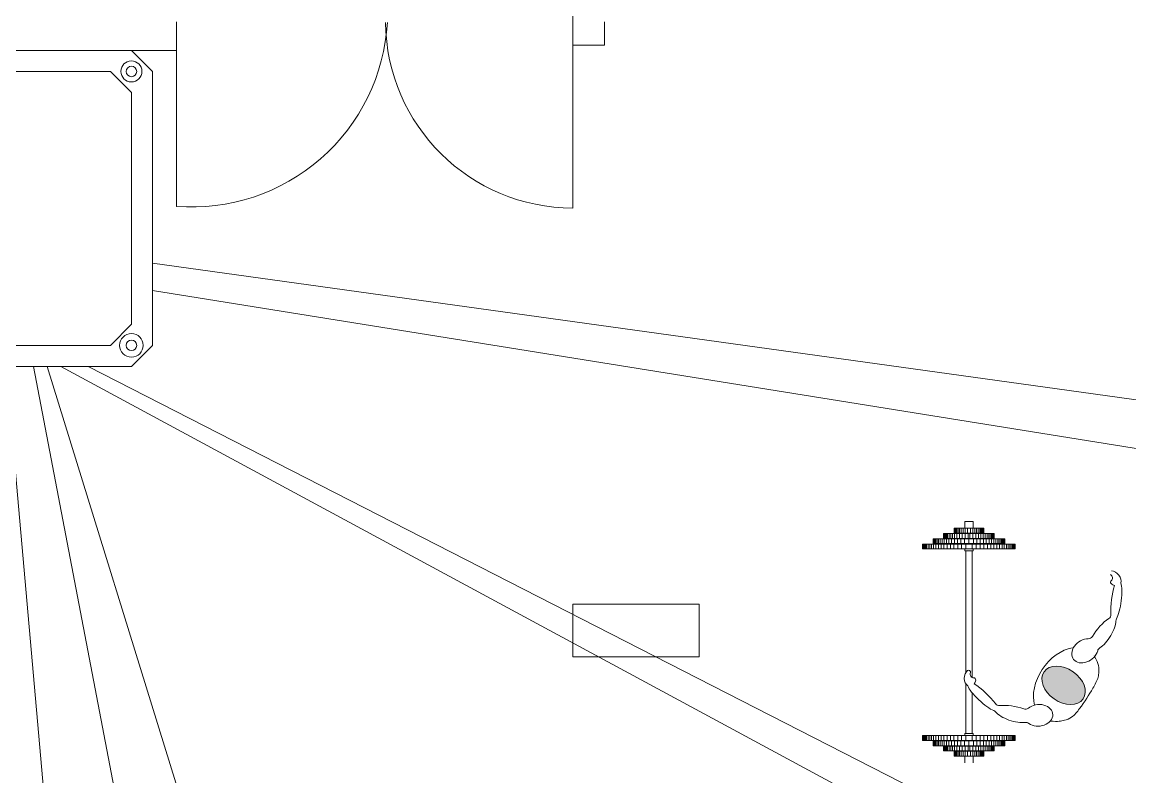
# Model space of a CAD drawing. Header units: metres. Extents: x -2 to 3328848, y -2 to 2725060.
# Drawn here: x 1663000.9 to 1663053.5, y 1362446.7 to 1362482.6 of the extents above; entities that cross this region are included whole.
import ezdxf

# ---------------------------------------------------------------- set-up
doc = ezdxf.new("R2010")
doc.units = ezdxf.units.M
doc.layers.get('0').update_dxf_attribs({"color": 253, "lineweight": 0})
for name, color, linetype, lineweight in [('ICT_INTERNA', 170, 'Continuous', 0), ('ICT_TOMAS', 1, 'Continuous', 0), ('muebles', 253, 'Continuous', 0), ('NOFIJO', 253, 'Continuous', 0), ('PUERTAS', 253, 'Continuous', 0)]:
    doc.layers.add(name, color=color, linetype=linetype, lineweight=lineweight)

# ---------------------------------------------------------------- blocks, each defined once
blk = doc.blocks.new('RTR')
for p, q in [((-0.75, 0.4), (-0.65, 0.5)), ((-0.65, 0.5), (0.65, 0.5)), ((0.65, 0.5), (0.75, 0.4)), ((-0.75, -0.4), (-0.75, 0.4)), ((-0.65, 0.3), (-0.55, 0.4)), ((-0.55, 0.4), (0.55, 0.4)), ((0.55, 0.4), (0.65, 0.3)), ((0.75, 0.4), (0.75, -0.4)), ((-0.65, -0.3), (-0.65, 0.3)), ((0.65, 0.3), (0.65, -0.3)), ((-0.65, -0.3), (-0.55, -0.4)), ((0.65, -0.3), (0.55, -0.4)), ((-0.75, -0.4), (-0.65, -0.5)), ((0.55, -0.4), (-0.55, -0.4)), ((0.65, -0.5), (0.75, -0.4)), ((0.65, -0.5), (-0.65, -0.5))]:
    blk.add_line(p, q)
for centre, radius in [((-0.65, 0.4), 0.05), ((-0.65, 0.4), 0.025), ((0.65, 0.4), 0.0559), ((0.65, 0.4), 0.025), ((-0.65, -0.4), 0.0559), ((-0.65, -0.4), 0.0354), ((0.65, -0.4), 0.0559), ((0.65, -0.4), 0.025)]:
    blk.add_circle(centre, radius)

msp = doc.modelspace()

# ---------------------------------------------------------------- hatches: boundary and pattern name
at = {"linetype": 'Continuous'}
h = msp.add_hatch(color=256, dxfattribs=at)
edge = h.paths.add_edge_path()
edge.add_ellipse((1663050.323, 1362451.09), major_axis=(0.925, -0.646), ratio=0.700346, start_angle=0, end_angle=360)

# ---------------------------------------------------------------- linework, layer by layer
at = {"ltscale": 0.02}
for p, q in [((1663027.022, 1362481.465), (1663027.022, 1362524.935)), ((1663028.522, 1362482.573), (1663028.522, 1362481.465))]:
    msp.add_line(p, q, dxfattribs=at)
for p, q in [((1663008.203, 1362481.225), (1662988.022, 1362481.225)), ((1663028.522, 1362481.465), (1663027.022, 1362481.465))]:
    msp.add_line(p, q)
at = {"linetype": 'Continuous'}
for centre, radius, start, end in [((1663052.637, 1362455.985), 0.09, 120.5309, 229.9141), ((1663052.345, 1362454.448), 0.225, 303.2807, 3.0365), ((1663053.034, 1362454.142), 0.225, 150.9896, 180.423), ((1663051.497, 1362453.523), 0.225, 269.8368, 330.0718), ((1663052.16, 1362452.673), 0.225, 122.3074, 165.0377), ((1663045.811, 1362451.721), 0.09, 342.436, 129.3293), ((1663046.062, 1362451.355), 0.09, 349.595, 98.9782), ((1663047.266, 1362450.355), 0.225, 216.4726, 276.2284), ((1663046.928, 1362449.68), 0.225, 39.0861, 68.5195), ((1663048.508, 1362450.18), 0.225, 249.4373, 309.6724), ((1663048.537, 1362449.102), 0.225, 54.4714, 97.2017)]:
    msp.add_arc(centre, radius, start, end, dxfattribs=at)
for centre, major_axis, ratio, start_param, end_param in [((1663052.721, 1362456.162), (-0.264, 0.307), 0.68048, 3.533026, 5.756961), ((1663052.51, 1362456.213), (0.075, -0.153), 0.730846, 6.340712, 8.543006), ((1663052.721, 1362456.162), (-0.264, 0.307), 0.68048, 8.088901, 8.590018), ((1663052.832, 1362455.092), (0.128, 0.961), 0.233809, 3.678872, 5.840224), ((1663052.832, 1362455.092), (0.127, 1.06), 0.221383, 0.835905, 2.236055), ((1663052.241, 1362453.571), (0.665, 0.788), 0.3457, 0.860123, 2.051551), ((1663052.241, 1362453.571), (0.49, 0.762), 0.376057, 3.821727, 5.76129), ((1663051.336, 1362452.726), (0.551, 0.39), 0.760418, 0.817247, 5.541544)]:
    msp.add_ellipse(centre, major_axis=major_axis, ratio=ratio, start_param=start_param, end_param=end_param, dxfattribs=at)
at = {"linetype": 'Continuous', "extrusion": (0, 0, -1)}
for centre, major_axis, ratio, start_param, end_param in [((1663050.386, 1362451.18), (-1.08, -1.545), 0.668353, 6.772108, 8.852252), ((1663045.885, 1362451.438), (0.008, 0.404), 0.68048, 3.533026, 5.756961), ((1663046.015, 1362451.611), (0.04, -0.166), 0.730846, 6.340712, 8.543006), ((1663045.885, 1362451.438), (0.008, 0.404), 0.68048, 8.088901, 8.590018), ((1663046.48, 1362450.541), (-0.772, 0.737), 0.221383, 0.835905, 2.236055), ((1663046.48, 1362450.541), (-0.71, 0.66), 0.233809, 3.678872, 5.840224), ((1663047.903, 1362449.744), (-1.014, 0.185), 0.3457, 0.860123, 2.051551), ((1663049.139, 1362449.667), (-0.673, -0.049), 0.760418, 0.817247, 5.541544), ((1663047.903, 1362449.744), (-0.863, 0.276), 0.376057, 3.821727, 5.76129)]:
    msp.add_ellipse(centre, major_axis=major_axis, ratio=ratio, start_param=start_param, end_param=end_param, dxfattribs=at)
at = {"linetype": 'Continuous'}
msp.add_ellipse((1663050.323, 1362451.09), major_axis=(0.925, -0.646), ratio=0.700346, dxfattribs=at)
msp.add_open_spline([(1663049.693, 1362449.391), (1663050.075, 1362449.357), (1663050.305, 1362449.404), (1663050.753, 1362449.561), (1663051.238, 1362450.175), (1663051.642, 1362450.811), (1663051.969, 1362451.397), (1663052.008, 1362451.745), (1663052.013, 1362452.096), (1663051.776, 1362452.486)], degree=3, knots=[0.0184162, 0.0184162, 0.0184162, 0.0184162, 0.0807454, 0.1249742, 0.1827895, 0.3115822, 0.3833877, 0.4196443, 0.4709363, 0.4709363, 0.4709363, 0.4709363], dxfattribs=at)
at = {"layer": 'ICT_TOMAS'}
msp.add_line((1663015.8, 1362421.817), (1663002.058, 1362466.225), dxfattribs=at)
for points in [[(1663007.058, 1362471.122), (1663132.637, 1362453.685)], [(1663007.058, 1362469.827), (1663132.818, 1362449.64), (1663141.198, 1362449.64), (1663141.198, 1362451.001)], [(1663000.108, 1362466.225), (1663004.032, 1362421.811)], [(1663001.408, 1362466.225), (1663009.91, 1362421.817)], [(1663002.708, 1362466.225), (1663084.996, 1362421.817)], [(1663004.008, 1362466.225), (1663090.879, 1362421.812)]]:
    msp.add_lwpolyline(points, dxfattribs=at)
at = {"layer": 'muebles'}
for p, q in [((1663045.129, 1362458.546), (1663045.129, 1362458.313)), ((1663045.129, 1362458.546), (1663045.929, 1362458.546)), ((1663045.147, 1362458.546), (1663045.147, 1362458.313)), ((1663045.175, 1362458.546), (1663045.175, 1362458.313)), ((1663045.213, 1362458.546), (1663045.213, 1362458.313)), ((1663045.261, 1362458.546), (1663045.261, 1362458.313)), ((1663045.319, 1362458.546), (1663045.319, 1362458.313)), ((1663045.387, 1362458.546), (1663045.387, 1362458.313)), ((1663045.465, 1362458.546), (1663045.465, 1362458.313)), ((1663045.553, 1362458.546), (1663045.553, 1362458.313)), ((1663045.631, 1362458.863), (1663045.631, 1362458.546)), ((1663045.631, 1362458.863), (1663046.027, 1362458.863)), ((1663045.651, 1362458.546), (1663045.651, 1362458.313)), ((1663045.929, 1362458.863), (1663045.729, 1362458.863)), ((1663046.529, 1362458.546), (1663045.729, 1362458.546)), ((1663045.759, 1362458.546), (1663045.759, 1362458.313)), ((1663045.9, 1362458.546), (1663045.9, 1362458.313)), ((1663046.008, 1362458.546), (1663046.008, 1362458.313)), ((1663046.027, 1362458.863), (1663046.027, 1362458.546)), ((1663046.106, 1362458.546), (1663046.106, 1362458.313)), ((1663046.194, 1362458.546), (1663046.194, 1362458.313)), ((1663046.272, 1362458.546), (1663046.272, 1362458.313)), ((1663046.34, 1362458.546), (1663046.34, 1362458.313)), ((1663046.398, 1362458.546), (1663046.398, 1362458.313)), ((1663046.446, 1362458.546), (1663046.446, 1362458.313)), ((1663046.484, 1362458.546), (1663046.484, 1362458.313)), ((1663046.512, 1362458.546), (1663046.512, 1362458.313)), ((1663046.529, 1362458.546), (1663046.529, 1362458.313)), ((1663044.129, 1362458.046), (1663044.129, 1362457.813)), ((1663044.629, 1362458.046), (1663044.129, 1362458.046)), ((1663044.147, 1362458.046), (1663044.147, 1362457.813)), ((1663044.175, 1362458.046), (1663044.175, 1362457.813)), ((1663044.213, 1362458.046), (1663044.213, 1362457.813)), ((1663044.261, 1362458.046), (1663044.261, 1362457.813)), ((1663044.319, 1362458.046), (1663044.319, 1362457.813)), ((1663044.387, 1362458.046), (1663044.387, 1362457.813)), ((1663044.465, 1362458.046), (1663044.465, 1362457.813)), ((1663044.553, 1362458.046), (1663044.553, 1362457.813)), ((1663045.829, 1362458.296), (1663044.629, 1362458.296)), ((1663044.629, 1362458.296), (1663044.629, 1362458.063)), ((1663045.829, 1362458.063), (1663044.629, 1362458.063)), ((1663045.829, 1362458.046), (1663044.629, 1362458.046)), ((1663044.647, 1362458.296), (1663044.647, 1362458.063)), ((1663044.651, 1362458.046), (1663044.651, 1362457.813)), ((1663044.675, 1362458.296), (1663044.675, 1362458.063)), ((1663044.713, 1362458.296), (1663044.713, 1362458.063)), ((1663044.759, 1362458.046), (1663044.759, 1362457.813)), ((1663044.761, 1362458.296), (1663044.761, 1362458.063)), ((1663044.819, 1362458.296), (1663044.819, 1362458.063)), ((1663044.877, 1362458.046), (1663044.877, 1362457.813)), ((1663044.887, 1362458.296), (1663044.887, 1362458.063)), ((1663044.965, 1362458.296), (1663044.965, 1362458.063)), ((1663045.005, 1362458.046), (1663045.005, 1362457.813)), ((1663045.053, 1362458.296), (1663045.053, 1362458.063)), ((1663045.829, 1362458.313), (1663045.129, 1362458.313)), ((1663045.143, 1362458.046), (1663045.143, 1362457.813)), ((1663045.151, 1362458.296), (1663045.151, 1362458.063)), ((1663045.259, 1362458.296), (1663045.259, 1362458.063)), ((1663045.291, 1362458.046), (1663045.291, 1362457.813)), ((1663045.377, 1362458.296), (1663045.377, 1362458.063)), ((1663045.449, 1362458.046), (1663045.449, 1362457.813)), ((1663045.505, 1362458.296), (1663045.505, 1362458.063)), ((1663045.617, 1362458.046), (1663045.617, 1362457.813)), ((1663045.631, 1362458.313), (1663045.631, 1362458.296)), ((1663045.631, 1362458.063), (1663045.631, 1362458.046)), ((1663045.643, 1362458.296), (1663045.643, 1362458.063)), ((1663045.729, 1362458.313), (1663045.929, 1362458.313)), ((1663045.929, 1362458.313), (1663045.729, 1362458.313)), ((1663045.791, 1362458.296), (1663045.791, 1362458.063)), ((1663045.829, 1362458.313), (1663046.529, 1362458.313)), ((1663045.829, 1362458.296), (1663047.029, 1362458.296)), ((1663045.829, 1362458.063), (1663047.029, 1362458.063)), ((1663045.829, 1362458.046), (1663047.029, 1362458.046)), ((1663045.829, 1362458.046), (1663045.829, 1362457.813)), ((1663045.868, 1362458.296), (1663045.868, 1362458.063)), ((1663046.016, 1362458.296), (1663046.016, 1362458.063)), ((1663046.027, 1362458.313), (1663046.027, 1362458.296)), ((1663046.027, 1362458.063), (1663046.027, 1362458.046)), ((1663046.042, 1362458.046), (1663046.042, 1362457.813)), ((1663046.154, 1362458.296), (1663046.154, 1362458.063)), ((1663046.21, 1362458.046), (1663046.21, 1362457.813)), ((1663046.282, 1362458.296), (1663046.282, 1362458.063)), ((1663046.368, 1362458.046), (1663046.368, 1362457.813)), ((1663046.4, 1362458.296), (1663046.4, 1362458.063)), ((1663046.508, 1362458.296), (1663046.508, 1362458.063)), ((1663046.516, 1362458.046), (1663046.516, 1362457.813)), ((1663046.606, 1362458.296), (1663046.606, 1362458.063)), ((1663046.654, 1362458.046), (1663046.654, 1362457.813)), ((1663046.694, 1362458.296), (1663046.694, 1362458.063)), ((1663046.772, 1362458.296), (1663046.772, 1362458.063)), ((1663046.782, 1362458.046), (1663046.782, 1362457.813)), ((1663046.84, 1362458.296), (1663046.84, 1362458.063)), ((1663046.898, 1362458.296), (1663046.898, 1362458.063)), ((1663046.9, 1362458.046), (1663046.9, 1362457.813)), ((1663046.946, 1362458.296), (1663046.946, 1362458.063)), ((1663046.984, 1362458.296), (1663046.984, 1362458.063)), ((1663047.008, 1362458.046), (1663047.008, 1362457.813)), ((1663047.012, 1362458.296), (1663047.012, 1362458.063)), ((1663047.029, 1362458.296), (1663047.029, 1362458.063)), ((1663047.029, 1362458.046), (1663047.529, 1362458.046)), ((1663047.106, 1362458.046), (1663047.106, 1362457.813)), ((1663047.194, 1362458.046), (1663047.194, 1362457.813)), ((1663047.272, 1362458.046), (1663047.272, 1362457.813)), ((1663047.34, 1362458.046), (1663047.34, 1362457.813)), ((1663047.398, 1362458.046), (1663047.398, 1362457.813)), ((1663047.446, 1362458.046), (1663047.446, 1362457.813)), ((1663047.484, 1362458.046), (1663047.484, 1362457.813)), ((1663047.512, 1362458.046), (1663047.512, 1362457.813)), ((1663047.529, 1362458.046), (1663047.529, 1362457.813)), ((1663044.129, 1362457.796), (1663043.629, 1362457.796)), ((1663043.629, 1362457.796), (1663043.629, 1362457.563)), ((1663044.629, 1362457.563), (1663043.629, 1362457.563)), ((1663043.647, 1362457.796), (1663043.647, 1362457.563)), ((1663043.675, 1362457.796), (1663043.675, 1362457.563)), ((1663043.713, 1362457.796), (1663043.713, 1362457.563)), ((1663043.761, 1362457.796), (1663043.761, 1362457.563)), ((1663043.819, 1362457.796), (1663043.819, 1362457.563)), ((1663043.887, 1362457.796), (1663043.887, 1362457.563)), ((1663043.965, 1362457.796), (1663043.965, 1362457.563)), ((1663044.053, 1362457.796), (1663044.053, 1362457.563)), ((1663044.629, 1362457.813), (1663044.129, 1362457.813)), ((1663044.629, 1362457.796), (1663044.129, 1362457.796)), ((1663044.151, 1362457.796), (1663044.151, 1362457.563)), ((1663044.259, 1362457.796), (1663044.259, 1362457.563)), ((1663044.377, 1362457.796), (1663044.377, 1362457.563)), ((1663044.505, 1362457.796), (1663044.505, 1362457.563)), ((1663045.829, 1362457.813), (1663044.629, 1362457.813)), ((1663045.829, 1362457.796), (1663044.629, 1362457.796)), ((1663045.829, 1362457.563), (1663044.629, 1362457.563)), ((1663044.643, 1362457.796), (1663044.643, 1362457.563)), ((1663044.791, 1362457.796), (1663044.791, 1362457.563)), ((1663044.949, 1362457.796), (1663044.949, 1362457.563)), ((1663045.117, 1362457.796), (1663045.117, 1362457.563)), ((1663045.295, 1362457.796), (1663045.295, 1362457.563)), ((1663045.483, 1362457.796), (1663045.483, 1362457.563)), ((1663045.631, 1362457.813), (1663045.631, 1362457.796)), ((1663045.631, 1362457.465), (1663045.631, 1362457.563)), ((1663045.829, 1362457.465), (1663045.631, 1362457.465)), ((1663045.681, 1362457.796), (1663045.681, 1362457.563)), ((1663045.681, 1362457.465), (1663045.681, 1362451.706)), ((1663045.681, 1362451.706), (1663045.681, 1362457.465)), ((1663045.681, 1362451.706), (1663045.681, 1362457.465)), ((1663045.829, 1362457.813), (1663047.029, 1362457.813)), ((1663045.829, 1362457.796), (1663047.029, 1362457.796)), ((1663045.829, 1362457.563), (1663047.029, 1362457.563)), ((1663045.829, 1362457.465), (1663046.027, 1362457.465)), ((1663045.977, 1362451.459), (1663045.977, 1362457.465)), ((1663045.977, 1362451.459), (1663045.977, 1362457.465)), ((1663045.978, 1362457.796), (1663045.978, 1362457.563)), ((1663046.027, 1362457.813), (1663046.027, 1362457.796)), ((1663046.027, 1362457.465), (1663046.027, 1362457.563)), ((1663046.176, 1362457.796), (1663046.176, 1362457.563)), ((1663046.364, 1362457.796), (1663046.364, 1362457.563)), ((1663046.542, 1362457.796), (1663046.542, 1362457.563)), ((1663046.71, 1362457.796), (1663046.71, 1362457.563)), ((1663046.868, 1362457.796), (1663046.868, 1362457.563)), ((1663047.016, 1362457.796), (1663047.016, 1362457.563)), ((1663047.029, 1362457.813), (1663047.529, 1362457.813)), ((1663047.029, 1362457.796), (1663047.529, 1362457.796)), ((1663047.029, 1362457.563), (1663048.029, 1362457.563)), ((1663047.154, 1362457.796), (1663047.154, 1362457.563)), ((1663047.282, 1362457.796), (1663047.282, 1362457.563)), ((1663047.4, 1362457.796), (1663047.4, 1362457.563)), ((1663047.508, 1362457.796), (1663047.508, 1362457.563)), ((1663047.529, 1362457.796), (1663048.029, 1362457.796)), ((1663047.606, 1362457.796), (1663047.606, 1362457.563)), ((1663047.694, 1362457.796), (1663047.694, 1362457.563)), ((1663047.772, 1362457.796), (1663047.772, 1362457.563)), ((1663047.84, 1362457.796), (1663047.84, 1362457.563)), ((1663047.898, 1362457.796), (1663047.898, 1362457.563)), ((1663047.946, 1362457.796), (1663047.946, 1362457.563)), ((1663047.984, 1362457.796), (1663047.984, 1362457.563)), ((1663048.012, 1362457.796), (1663048.012, 1362457.563)), ((1663048.029, 1362457.796), (1663048.029, 1362457.563)), ((1663045.681, 1362456.792), (1663045.681, 1362451.706)), ((1663045.977, 1362456.792), (1663045.977, 1362451.459)), ((1663045.977, 1362456.792), (1663045.977, 1362451.459)), ((1663045.681, 1362448.806), (1663045.681, 1362451.161)), ((1663045.681, 1362451.161), (1663045.681, 1362448.806)), ((1663045.681, 1362451.161), (1663045.681, 1362448.806)), ((1663045.977, 1362450.745), (1663045.977, 1362448.806)), ((1663045.977, 1362450.745), (1663045.977, 1362448.806)), ((1663044.629, 1362448.708), (1663043.629, 1362448.708)), ((1663043.629, 1362448.475), (1663043.629, 1362448.708)), ((1663044.629, 1362448.708), (1663043.629, 1362448.708)), ((1663043.629, 1362448.475), (1663043.629, 1362448.708)), ((1663043.647, 1362448.475), (1663043.647, 1362448.708)), ((1663043.647, 1362448.475), (1663043.647, 1362448.708)), ((1663043.675, 1362448.475), (1663043.675, 1362448.708)), ((1663043.675, 1362448.475), (1663043.675, 1362448.708)), ((1663043.713, 1362448.475), (1663043.713, 1362448.708)), ((1663043.713, 1362448.475), (1663043.713, 1362448.708)), ((1663043.761, 1362448.475), (1663043.761, 1362448.708)), ((1663043.761, 1362448.475), (1663043.761, 1362448.708)), ((1663043.819, 1362448.475), (1663043.819, 1362448.708)), ((1663043.819, 1362448.475), (1663043.819, 1362448.708)), ((1663043.887, 1362448.475), (1663043.887, 1362448.708)), ((1663043.887, 1362448.475), (1663043.887, 1362448.708)), ((1663043.965, 1362448.475), (1663043.965, 1362448.708)), ((1663043.965, 1362448.475), (1663043.965, 1362448.708)), ((1663044.053, 1362448.475), (1663044.053, 1362448.708)), ((1663044.053, 1362448.475), (1663044.053, 1362448.708)), ((1663044.151, 1362448.475), (1663044.151, 1362448.708)), ((1663044.151, 1362448.475), (1663044.151, 1362448.708)), ((1663044.259, 1362448.475), (1663044.259, 1362448.708)), ((1663044.259, 1362448.475), (1663044.259, 1362448.708)), ((1663044.377, 1362448.475), (1663044.377, 1362448.708)), ((1663044.377, 1362448.475), (1663044.377, 1362448.708)), ((1663044.505, 1362448.475), (1663044.505, 1362448.708)), ((1663044.505, 1362448.475), (1663044.505, 1362448.708)), ((1663045.829, 1362448.708), (1663044.629, 1362448.708)), ((1663045.829, 1362448.708), (1663044.629, 1362448.708)), ((1663044.643, 1362448.475), (1663044.643, 1362448.708)), ((1663044.643, 1362448.475), (1663044.643, 1362448.708)), ((1663044.791, 1362448.475), (1663044.791, 1362448.708)), ((1663044.791, 1362448.475), (1663044.791, 1362448.708)), ((1663044.949, 1362448.475), (1663044.949, 1362448.708)), ((1663044.949, 1362448.475), (1663044.949, 1362448.708)), ((1663045.117, 1362448.475), (1663045.117, 1362448.708)), ((1663045.117, 1362448.475), (1663045.117, 1362448.708)), ((1663045.295, 1362448.475), (1663045.295, 1362448.708)), ((1663045.483, 1362448.475), (1663045.483, 1362448.708)), ((1663045.829, 1362448.806), (1663045.631, 1362448.806)), ((1663045.631, 1362448.806), (1663045.631, 1362448.708)), ((1663045.829, 1362448.806), (1663045.631, 1362448.806)), ((1663045.631, 1362448.806), (1663045.631, 1362448.708)), ((1663045.681, 1362448.475), (1663045.681, 1362448.708)), ((1663045.681, 1362448.475), (1663045.681, 1362448.708)), ((1663045.829, 1362448.806), (1663046.027, 1362448.806)), ((1663045.829, 1362448.806), (1663046.027, 1362448.806)), ((1663045.829, 1362448.708), (1663047.029, 1362448.708)), ((1663045.829, 1362448.708), (1663047.029, 1362448.708)), ((1663045.978, 1362448.475), (1663045.978, 1362448.708)), ((1663045.978, 1362448.475), (1663045.978, 1362448.708)), ((1663046.027, 1362448.806), (1663046.027, 1362448.708)), ((1663046.027, 1362448.806), (1663046.027, 1362448.708)), ((1663046.176, 1362448.475), (1663046.176, 1362448.708)), ((1663046.364, 1362448.475), (1663046.364, 1362448.708)), ((1663046.364, 1362448.475), (1663046.364, 1362448.708)), ((1663046.542, 1362448.475), (1663046.542, 1362448.708)), ((1663046.542, 1362448.475), (1663046.542, 1362448.708)), ((1663046.71, 1362448.475), (1663046.71, 1362448.708)), ((1663046.71, 1362448.475), (1663046.71, 1362448.708)), ((1663046.868, 1362448.475), (1663046.868, 1362448.708)), ((1663046.868, 1362448.475), (1663046.868, 1362448.708)), ((1663047.016, 1362448.475), (1663047.016, 1362448.708)), ((1663047.016, 1362448.475), (1663047.016, 1362448.708)), ((1663047.029, 1362448.708), (1663048.029, 1362448.708)), ((1663047.029, 1362448.708), (1663048.029, 1362448.708)), ((1663047.154, 1362448.475), (1663047.154, 1362448.708)), ((1663047.154, 1362448.475), (1663047.154, 1362448.708)), ((1663047.282, 1362448.475), (1663047.282, 1362448.708)), ((1663047.282, 1362448.475), (1663047.282, 1362448.708)), ((1663047.4, 1362448.475), (1663047.4, 1362448.708)), ((1663047.4, 1362448.475), (1663047.4, 1362448.708)), ((1663047.508, 1362448.475), (1663047.508, 1362448.708)), ((1663047.508, 1362448.475), (1663047.508, 1362448.708)), ((1663047.606, 1362448.475), (1663047.606, 1362448.708)), ((1663047.606, 1362448.475), (1663047.606, 1362448.708)), ((1663047.694, 1362448.475), (1663047.694, 1362448.708)), ((1663047.694, 1362448.475), (1663047.694, 1362448.708)), ((1663047.772, 1362448.475), (1663047.772, 1362448.708)), ((1663047.772, 1362448.475), (1663047.772, 1362448.708)), ((1663047.84, 1362448.475), (1663047.84, 1362448.708)), ((1663047.84, 1362448.475), (1663047.84, 1362448.708)), ((1663047.898, 1362448.475), (1663047.898, 1362448.708)), ((1663047.898, 1362448.475), (1663047.898, 1362448.708)), ((1663047.946, 1362448.475), (1663047.946, 1362448.708)), ((1663047.946, 1362448.475), (1663047.946, 1362448.708)), ((1663047.984, 1362448.475), (1663047.984, 1362448.708)), ((1663047.984, 1362448.475), (1663047.984, 1362448.708)), ((1663048.012, 1362448.475), (1663048.012, 1362448.708)), ((1663048.012, 1362448.475), (1663048.012, 1362448.708)), ((1663048.029, 1362448.475), (1663048.029, 1362448.708)), ((1663048.029, 1362448.475), (1663048.029, 1362448.708)), ((1663044.129, 1362448.475), (1663043.629, 1362448.475)), ((1663044.129, 1362448.475), (1663043.629, 1362448.475)), ((1663044.629, 1362448.475), (1663044.129, 1362448.475)), ((1663044.629, 1362448.475), (1663044.129, 1362448.475)), ((1663044.629, 1362448.458), (1663044.129, 1362448.458)), ((1663044.129, 1362448.225), (1663044.129, 1362448.458)), ((1663044.629, 1362448.458), (1663044.129, 1362448.458)), ((1663044.129, 1362448.225), (1663044.129, 1362448.458)), ((1663044.629, 1362448.225), (1663044.129, 1362448.225)), ((1663044.629, 1362448.225), (1663044.129, 1362448.225)), ((1663044.147, 1362448.225), (1663044.147, 1362448.458)), ((1663044.147, 1362448.225), (1663044.147, 1362448.458)), ((1663044.175, 1362448.225), (1663044.175, 1362448.458)), ((1663044.175, 1362448.225), (1663044.175, 1362448.458)), ((1663044.213, 1362448.225), (1663044.213, 1362448.458)), ((1663044.213, 1362448.225), (1663044.213, 1362448.458)), ((1663044.261, 1362448.225), (1663044.261, 1362448.458)), ((1663044.261, 1362448.225), (1663044.261, 1362448.458)), ((1663044.319, 1362448.225), (1663044.319, 1362448.458)), ((1663044.319, 1362448.225), (1663044.319, 1362448.458)), ((1663044.387, 1362448.225), (1663044.387, 1362448.458)), ((1663044.387, 1362448.225), (1663044.387, 1362448.458)), ((1663044.465, 1362448.225), (1663044.465, 1362448.458)), ((1663044.465, 1362448.225), (1663044.465, 1362448.458)), ((1663044.553, 1362448.225), (1663044.553, 1362448.458)), ((1663044.553, 1362448.225), (1663044.553, 1362448.458)), ((1663045.829, 1362448.475), (1663044.629, 1362448.475)), ((1663045.829, 1362448.475), (1663044.629, 1362448.475)), ((1663045.829, 1362448.458), (1663044.629, 1362448.458)), ((1663045.829, 1362448.458), (1663044.629, 1362448.458)), ((1663045.829, 1362448.225), (1663044.629, 1362448.225)), ((1663045.829, 1362448.225), (1663044.629, 1362448.225)), ((1663045.829, 1362448.208), (1663044.629, 1362448.208)), ((1663045.829, 1362448.208), (1663044.629, 1362448.208)), ((1663044.629, 1362447.975), (1663044.629, 1362448.208)), ((1663044.629, 1362447.975), (1663044.629, 1362448.208)), ((1663044.647, 1362447.975), (1663044.647, 1362448.208)), ((1663044.647, 1362447.975), (1663044.647, 1362448.208)), ((1663044.651, 1362448.225), (1663044.651, 1362448.458)), ((1663044.651, 1362448.225), (1663044.651, 1362448.458)), ((1663044.675, 1362447.975), (1663044.675, 1362448.208)), ((1663044.675, 1362447.975), (1663044.675, 1362448.208)), ((1663044.713, 1362447.975), (1663044.713, 1362448.208)), ((1663044.713, 1362447.975), (1663044.713, 1362448.208)), ((1663044.759, 1362448.225), (1663044.759, 1362448.458)), ((1663044.759, 1362448.225), (1663044.759, 1362448.458)), ((1663044.761, 1362447.975), (1663044.761, 1362448.208)), ((1663044.761, 1362447.975), (1663044.761, 1362448.208)), ((1663044.819, 1362447.975), (1663044.819, 1362448.208)), ((1663044.819, 1362447.975), (1663044.819, 1362448.208)), ((1663044.877, 1362448.225), (1663044.877, 1362448.458)), ((1663044.877, 1362448.225), (1663044.877, 1362448.458)), ((1663044.887, 1362447.975), (1663044.887, 1362448.208)), ((1663044.887, 1362447.975), (1663044.887, 1362448.208)), ((1663044.965, 1362447.975), (1663044.965, 1362448.208)), ((1663044.965, 1362447.975), (1663044.965, 1362448.208)), ((1663045.005, 1362448.225), (1663045.005, 1362448.458)), ((1663045.005, 1362448.225), (1663045.005, 1362448.458)), ((1663045.053, 1362447.975), (1663045.053, 1362448.208)), ((1663045.053, 1362447.975), (1663045.053, 1362448.208)), ((1663045.143, 1362448.225), (1663045.143, 1362448.458)), ((1663045.143, 1362448.225), (1663045.143, 1362448.458)), ((1663045.151, 1362447.975), (1663045.151, 1362448.208)), ((1663045.151, 1362447.975), (1663045.151, 1362448.208)), ((1663045.259, 1362447.975), (1663045.259, 1362448.208)), ((1663045.291, 1362448.225), (1663045.291, 1362448.458)), ((1663045.377, 1362447.975), (1663045.377, 1362448.208)), ((1663045.449, 1362448.225), (1663045.449, 1362448.458)), ((1663045.505, 1362447.975), (1663045.505, 1362448.208)), ((1663045.617, 1362448.225), (1663045.617, 1362448.458)), ((1663045.617, 1362448.225), (1663045.617, 1362448.458)), ((1663045.631, 1362448.458), (1663045.631, 1362448.475)), ((1663045.631, 1362448.458), (1663045.631, 1362448.475)), ((1663045.631, 1362448.208), (1663045.631, 1362448.225)), ((1663045.631, 1362448.208), (1663045.631, 1362448.225)), ((1663045.643, 1362447.975), (1663045.643, 1362448.208)), ((1663045.643, 1362447.975), (1663045.643, 1362448.208)), ((1663045.791, 1362447.975), (1663045.791, 1362448.208)), ((1663045.791, 1362447.975), (1663045.791, 1362448.208)), ((1663045.829, 1362448.475), (1663047.029, 1362448.475)), ((1663045.829, 1362448.475), (1663047.029, 1362448.475)), ((1663045.829, 1362448.458), (1663047.029, 1362448.458)), ((1663045.829, 1362448.458), (1663047.029, 1362448.458)), ((1663045.829, 1362448.225), (1663045.829, 1362448.458)), ((1663045.829, 1362448.225), (1663047.029, 1362448.225)), ((1663045.829, 1362448.225), (1663047.029, 1362448.225)), ((1663045.829, 1362448.208), (1663047.029, 1362448.208)), ((1663045.829, 1362448.208), (1663047.029, 1362448.208)), ((1663045.868, 1362447.975), (1663045.868, 1362448.208)), ((1663046.016, 1362447.975), (1663046.016, 1362448.208)), ((1663046.027, 1362448.458), (1663046.027, 1362448.475)), ((1663046.027, 1362448.208), (1663046.027, 1362448.225)), ((1663046.042, 1362448.225), (1663046.042, 1362448.458)), ((1663046.154, 1362447.975), (1663046.154, 1362448.208)), ((1663046.21, 1362448.225), (1663046.21, 1362448.458)), ((1663046.282, 1362447.975), (1663046.282, 1362448.208)), ((1663046.368, 1362448.225), (1663046.368, 1362448.458)), ((1663046.368, 1362448.225), (1663046.368, 1362448.458)), ((1663046.4, 1362447.975), (1663046.4, 1362448.208)), ((1663046.4, 1362447.975), (1663046.4, 1362448.208)), ((1663046.508, 1362447.975), (1663046.508, 1362448.208)), ((1663046.508, 1362447.975), (1663046.508, 1362448.208)), ((1663046.516, 1362448.225), (1663046.516, 1362448.458)), ((1663046.516, 1362448.225), (1663046.516, 1362448.458)), ((1663046.606, 1362447.975), (1663046.606, 1362448.208)), ((1663046.606, 1362447.975), (1663046.606, 1362448.208)), ((1663046.654, 1362448.225), (1663046.654, 1362448.458)), ((1663046.654, 1362448.225), (1663046.654, 1362448.458)), ((1663046.694, 1362447.975), (1663046.694, 1362448.208)), ((1663046.694, 1362447.975), (1663046.694, 1362448.208)), ((1663046.772, 1362447.975), (1663046.772, 1362448.208)), ((1663046.772, 1362447.975), (1663046.772, 1362448.208)), ((1663046.782, 1362448.225), (1663046.782, 1362448.458)), ((1663046.782, 1362448.225), (1663046.782, 1362448.458)), ((1663046.84, 1362447.975), (1663046.84, 1362448.208)), ((1663046.84, 1362447.975), (1663046.84, 1362448.208)), ((1663046.898, 1362447.975), (1663046.898, 1362448.208)), ((1663046.898, 1362447.975), (1663046.898, 1362448.208)), ((1663046.9, 1362448.225), (1663046.9, 1362448.458)), ((1663046.9, 1362448.225), (1663046.9, 1362448.458)), ((1663046.946, 1362447.975), (1663046.946, 1362448.208)), ((1663046.946, 1362447.975), (1663046.946, 1362448.208)), ((1663046.984, 1362447.975), (1663046.984, 1362448.208)), ((1663046.984, 1362447.975), (1663046.984, 1362448.208)), ((1663047.008, 1362448.225), (1663047.008, 1362448.458)), ((1663047.008, 1362448.225), (1663047.008, 1362448.458)), ((1663047.012, 1362447.975), (1663047.012, 1362448.208)), ((1663047.012, 1362447.975), (1663047.012, 1362448.208)), ((1663047.029, 1362448.475), (1663047.529, 1362448.475)), ((1663047.029, 1362448.475), (1663047.529, 1362448.475)), ((1663047.029, 1362448.458), (1663047.529, 1362448.458)), ((1663047.029, 1362448.458), (1663047.529, 1362448.458)), ((1663047.029, 1362448.225), (1663047.529, 1362448.225)), ((1663047.029, 1362448.225), (1663047.529, 1362448.225)), ((1663047.029, 1362447.975), (1663047.029, 1362448.208)), ((1663047.029, 1362447.975), (1663047.029, 1362448.208)), ((1663047.106, 1362448.225), (1663047.106, 1362448.458)), ((1663047.106, 1362448.225), (1663047.106, 1362448.458)), ((1663047.194, 1362448.225), (1663047.194, 1362448.458)), ((1663047.194, 1362448.225), (1663047.194, 1362448.458)), ((1663047.272, 1362448.225), (1663047.272, 1362448.458)), ((1663047.272, 1362448.225), (1663047.272, 1362448.458)), ((1663047.34, 1362448.225), (1663047.34, 1362448.458)), ((1663047.34, 1362448.225), (1663047.34, 1362448.458)), ((1663047.398, 1362448.225), (1663047.398, 1362448.458)), ((1663047.398, 1362448.225), (1663047.398, 1362448.458)), ((1663047.446, 1362448.225), (1663047.446, 1362448.458)), ((1663047.446, 1362448.225), (1663047.446, 1362448.458)), ((1663047.484, 1362448.225), (1663047.484, 1362448.458)), ((1663047.484, 1362448.225), (1663047.484, 1362448.458)), ((1663047.512, 1362448.225), (1663047.512, 1362448.458)), ((1663047.512, 1362448.225), (1663047.512, 1362448.458)), ((1663047.529, 1362448.475), (1663048.029, 1362448.475)), ((1663047.529, 1362448.475), (1663048.029, 1362448.475)), ((1663047.529, 1362448.225), (1663047.529, 1362448.458)), ((1663047.529, 1362448.225), (1663047.529, 1362448.458)), ((1663045.829, 1362447.975), (1663044.629, 1362447.975)), ((1663045.829, 1362447.975), (1663044.629, 1362447.975)), ((1663045.829, 1362447.958), (1663045.129, 1362447.958)), ((1663045.129, 1362447.725), (1663045.129, 1362447.958)), ((1663045.829, 1362447.958), (1663045.129, 1362447.958)), ((1663045.129, 1362447.725), (1663045.129, 1362447.958)), ((1663045.129, 1362447.725), (1663045.929, 1362447.725)), ((1663045.129, 1362447.725), (1663045.929, 1362447.725)), ((1663045.147, 1362447.725), (1663045.147, 1362447.958)), ((1663045.147, 1362447.725), (1663045.147, 1362447.958)), ((1663045.175, 1362447.725), (1663045.175, 1362447.958)), ((1663045.175, 1362447.725), (1663045.175, 1362447.958)), ((1663045.213, 1362447.725), (1663045.213, 1362447.958)), ((1663045.261, 1362447.725), (1663045.261, 1362447.958)), ((1663045.319, 1362447.725), (1663045.319, 1362447.958)), ((1663045.387, 1362447.725), (1663045.387, 1362447.958)), ((1663045.465, 1362447.725), (1663045.465, 1362447.958)), ((1663045.553, 1362447.725), (1663045.553, 1362447.958)), ((1663045.631, 1362447.958), (1663045.631, 1362447.975)), ((1663045.631, 1362447.958), (1663045.631, 1362447.975)), ((1663045.631, 1362447.408), (1663045.631, 1362447.725)), ((1663045.631, 1362447.408), (1663045.631, 1362447.725)), ((1663045.651, 1362447.725), (1663045.651, 1362447.958)), ((1663045.651, 1362447.725), (1663045.651, 1362447.958)), ((1663045.929, 1362447.958), (1663045.729, 1362447.958)), ((1663045.729, 1362447.958), (1663045.929, 1362447.958)), ((1663045.929, 1362447.958), (1663045.729, 1362447.958)), ((1663045.729, 1362447.958), (1663045.929, 1362447.958)), ((1663046.529, 1362447.725), (1663045.729, 1362447.725)), ((1663046.529, 1362447.725), (1663045.729, 1362447.725)), ((1663045.759, 1362447.725), (1663045.759, 1362447.958)), ((1663045.759, 1362447.725), (1663045.759, 1362447.958)), ((1663045.829, 1362447.975), (1663047.029, 1362447.975)), ((1663045.829, 1362447.975), (1663047.029, 1362447.975)), ((1663045.829, 1362447.958), (1663046.529, 1362447.958)), ((1663045.829, 1362447.958), (1663046.529, 1362447.958)), ((1663045.9, 1362447.725), (1663045.9, 1362447.958)), ((1663046.008, 1362447.725), (1663046.008, 1362447.958)), ((1663046.027, 1362447.958), (1663046.027, 1362447.975)), ((1663046.027, 1362447.408), (1663046.027, 1362447.725)), ((1663046.027, 1362447.408), (1663046.027, 1362447.725)), ((1663046.106, 1362447.725), (1663046.106, 1362447.958)), ((1663046.194, 1362447.725), (1663046.194, 1362447.958)), ((1663046.272, 1362447.725), (1663046.272, 1362447.958)), ((1663046.34, 1362447.725), (1663046.34, 1362447.958)), ((1663046.34, 1362447.725), (1663046.34, 1362447.958)), ((1663046.398, 1362447.725), (1663046.398, 1362447.958)), ((1663046.398, 1362447.725), (1663046.398, 1362447.958)), ((1663046.446, 1362447.725), (1663046.446, 1362447.958)), ((1663046.446, 1362447.725), (1663046.446, 1362447.958)), ((1663046.484, 1362447.725), (1663046.484, 1362447.958)), ((1663046.484, 1362447.725), (1663046.484, 1362447.958)), ((1663046.512, 1362447.725), (1663046.512, 1362447.958)), ((1663046.512, 1362447.725), (1663046.512, 1362447.958)), ((1663046.529, 1362447.725), (1663046.529, 1362447.958)), ((1663046.529, 1362447.725), (1663046.529, 1362447.958))]:
    msp.add_line(p, q, dxfattribs=at)
at = {"layer": 'NOFIJO'}
for p, q in [((1663045.681, 1362449.48), (1663045.681, 1362451.161)), ((1663045.977, 1362449.48), (1663045.977, 1362450.745)), ((1663045.977, 1362449.48), (1663045.977, 1362450.745))]:
    msp.add_line(p, q, dxfattribs=at)
at = {"layer": 'NOFIJO', "ltscale": 0.02}
msp.add_lwpolyline([(1663033.022, 1362452.435), (1663033.022, 1362454.935), (1663027.022, 1362454.935), (1663027.022, 1362452.435)], close=True, dxfattribs=at)
at = {"layer": 'PUERTAS'}
msp.add_line((1663008.203, 1362473.819), (1663008.203, 1362482.574), dxfattribs=at)
at = {"layer": 'PUERTAS', "ltscale": 0.02}
msp.add_line((1663027.022, 1362481.465), (1663027.022, 1362473.74), dxfattribs=at)
at = {"layer": 'PUERTAS'}
for centre, radius, start, end in [((1663008.924, 1362483.098), 9.307, 265.5587, 356.6397), ((1663027.022, 1362482.637), 8.897, 180.5449, 270)]:
    msp.add_arc(centre, radius, start, end, dxfattribs=at)

# ---------------------------------------------------------------- block references
at = {"layer": 'ICT_INTERNA', "xscale": 10, "yscale": 10, "zscale": 10, "rotation": 269.9999999999999}
msp.add_blockref('RTR', (1663002.058, 1362473.725), dxfattribs=at)

doc.saveas('drawing.dxf')
